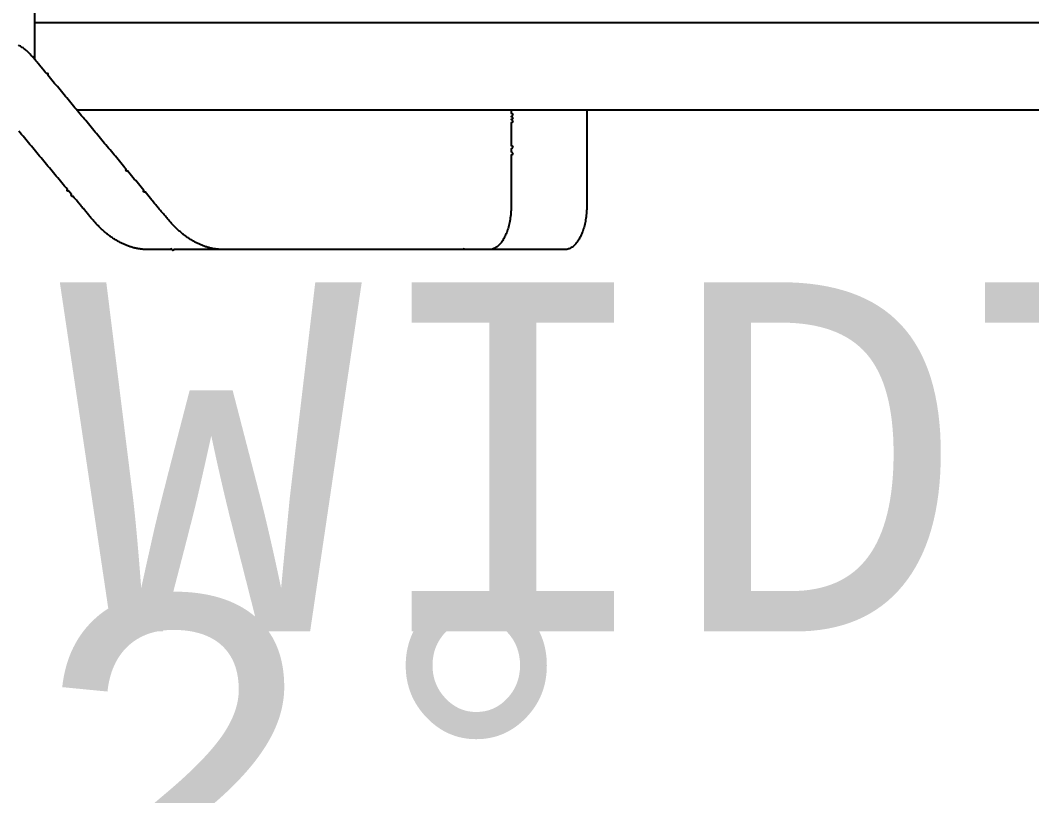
# Model space of a CAD drawing. Extents: x -912 to 8450, y -583 to 4401.
# Drawn here: x 835.8 to 951.7, y 1082 to 1170.8 of the extents above; entities that cross this region are included whole.
import ezdxf

# ---------------------------------------------------------------- set-up
doc = ezdxf.new("R2010")
doc.units = 0
doc.header["$MEASUREMENT"] = 0
doc.layers.get('0').update_dxf_attribs({"linetype": 'CONTINUOUS'})
for name, color, linetype in [('2', 7, 'CONTINUOUS'), ('3', 7, 'CONTINUOUS'), ('5', 7, 'CONTINUOUS'), ('6', 7, 'CONTINUOUS')]:
    doc.layers.add(name, color=color, linetype=linetype)
doc.styles.get("Standard").update_dxf_attribs({"font": 'monotxt.shx'})
doc.dimstyles.new('DSTYLE1', dxfattribs={"dimtxt": 40, "dimasz": 53.333333, "dimexe": 4, "dimexo": 2, "dimgap": 2, "dimtad": 0, "dimtih": 1, "dimtoh": 1, "dimdec": 0, "dimzin": 3, "dimtxsty": 'STANDARD', "dimcen": 0.09, "dimazin": 3, "dimtp": 1, "dimtm": 1, "dimtfac": 1, "dimtdec": 4, "dimtofl": 0, "dimtmove": 0, "dimatfit": 3, "dimtolj": 1, "dimtzin": 0})
doc.dimstyles.new('DSTYLE3', dxfattribs={"dimtxt": 40, "dimasz": 53.333333, "dimexe": 4, "dimexo": 2, "dimgap": 2, "dimtad": 0, "dimtih": 1, "dimtoh": 1, "dimdec": 0, "dimzin": 3, "dimtxsty": 'STANDARD', "dimcen": 0.09, "dimazin": 3, "dimtp": 1, "dimtm": 1, "dimtfac": 1, "dimtdec": 4, "dimtofl": 0, "dimtmove": 0, "dimatfit": 3, "dimtolj": 1, "dimtzin": 0})

# ---------------------------------------------------------------- blocks, each defined once
blk = doc.blocks.new('_AH1')
at = {"color": 0, "linetype": 'CONTINUOUS'}
for p, q in [((-1, 0.166667), (0, 0)), ((-1, 0.166667), (-1, -0.166667)), ((0, 0), (-1, -0.166667)), ((0, 0), (-1, 0))]:
    blk.add_line(p, q, dxfattribs=at)
blk = doc.blocks.new('*D4')
at = {"layer": '2', "color": 1, "linetype": 'CONTINUOUS'}
for p, q in [((-128.26159, 1321.2013), (-128.26159, 1159.7806)), ((1607.1675, 1321.2013), (1607.1675, 1159.7806)), ((-128.26159, 1213.1139), (586.95656, 1213.1139)), ((1607.1675, 1213.1139), (800.28989, 1213.1139))]:
    blk.add_line(p, q, dxfattribs=at)
at = {"layer": '2', "color": 1, "xscale": 53.333333, "yscale": 53.333333, "zscale": 53.333333, "rotation": 180}
blk.add_blockref('_AH1', (-128.26159, 1213.1139), dxfattribs=at)
at = {"layer": '2', "color": 1, "xscale": 53.333333, "yscale": 53.333333, "zscale": 53.333333}
blk.add_blockref('_AH1', (1607.1675, 1213.1139), dxfattribs=at)
at = {"layer": '2', "color": 1, "linetype": 'CONTINUOUS'}
blk.add_text('1732', height=40, dxfattribs=at).set_placement((613.62323, 1193.1139))
blk = doc.blocks.new('*D14')
at = {"layer": '3', "color": 1, "linetype": 'CONTINUOUS'}
for p, q in [((990.10056, 1245.6279), (814.59124, 1316.4866)), ((972.50637, 864.11759), (727.59491, 862.97432))]:
    blk.add_line(p, q, dxfattribs=at)
for start, end in [(158.01451, 166.70533), (171.47083, 180.26746)]:
    blk.add_arc((1924.0583, 868.55954), 1143.1431, start, end, dxfattribs=at)
at = {"layer": '3', "color": 1, "xscale": 53.333333, "yscale": 53.333333, "zscale": 53.333333}
for p, rotation in [((864.0461, 1296.5201), 69.351194), ((780.92767, 863.22328), 268.93077)]:
    blk.add_blockref('_AH1', p, dxfattribs=dict(at, rotation=rotation))
at = {"layer": '3', "color": 1, "linetype": 'CONTINUOUS'}
for s, p in [('21%%d', (681.54793, 1064.7691)), ('22%%d', (801.54793, 1064.7691))]:
    blk.add_text(s, height=40, dxfattribs=at).set_placement(p)

msp = doc.modelspace()

# ---------------------------------------------------------------- linework, layer by layer
at = {"layer": '5', "color": 4, "linetype": 'CONTINUOUS'}
msp.add_line((837.47456, 1272.0644), (837.47456, 1166.3666), dxfattribs=at)
at = {"layer": '5', "color": 2, "linetype": 'CONTINUOUS'}
for p, q in [((1115.6719, 1170.5401), (837.47456, 1170.5401)), ((1115.6719, 1160.5401), (842.44931, 1160.5401))]:
    msp.add_line(p, q, dxfattribs=at)
at = {"layer": '5', "color": 6, "linetype": 'CONTINUOUS'}
msp.add_lwpolyline([(1761.9876, 1823.644, -0.0000007478), (1761.9775, 1828.6636, 0.0000031604), (1761.9672, 1833.7642, 0.0000001564), (1761.9567, 1838.9838, -0.0000007684), (1761.9469, 1843.8843, -0.0000000738), (1761.938, 1848.3147, 0.0000002316), (1761.9265, 1854.0045)], format="xyb", dxfattribs=at)
at = {"layer": '5', "color": 30, "linetype": 'CONTINUOUS'}
for points in [[(713.46736, 1221.5303, -0.000000273), (712.1372, 1221.5303, 0.000000062), (710.80704, 1221.5303, 0.0000010741), (709.4769, 1221.5303, -0.000000248), (708.14673, 1221.5303, -0.000004242)], [(716.12767, 1221.5303, 0.0000000683), (714.79751, 1221.5303)], [(819.17192, 1189.7999, 0.0000004182), (819.17192, 1191.1301, -0.0000018508), (819.17192, 1192.4603, -0.0000000761), (819.17192, 1193.7904, 0.0000004621), (819.17192, 1195.1206, -0.0000000987), (819.17192, 1196.4507, -0.00000009), (819.17192, 1197.7809, 0.0000004904), (819.17192, 1199.1111, -0.0000000843), (819.17192, 1200.4412, -0.000001961), (819.17193, 1201.7714, 0.000000444), (819.17192, 1203.1015, 0.0000077442)], [(712.60031, 1166.5303, 0.0000004488), (713.93047, 1166.5303, -0.00000195), (715.26063, 1166.5303, -0.0000001138), (716.59079, 1166.5303, 0.0000004941), (717.92094, 1166.5303)], [(795.07009, 1166.5303, -0.0000005286), (796.40025, 1166.5303, 0.0000001217), (797.73041, 1166.5303, 0.0000020859), (799.06056, 1166.5303, -0.00000048), (800.39072, 1166.5303, -0.0000082308)], [(719.2511, 1166.5303, -0.0000001252), (720.58126, 1166.5303)], [(792.40978, 1166.5303, 0.000000134), (793.73993, 1166.5303)], [(689.17192, 1195.794, -0.0000001823), (689.17192, 1194.4638, 0.0000005179), (689.17192, 1193.1337, 0.0000002927), (689.17192, 1191.8035, -0.000000188), (689.17192, 1190.4734, -0.0000010464), (689.17191, 1189.1432, 0.0000002714), (689.17192, 1187.8131, 0.0000041021)], [(689.17192, 1198.4543, 0.0000004732), (689.17192, 1197.1241, -0.0000019868)], [(819.17188, 1204.4317, -0.0000017803), (819.17192, 1205.7618, -0.0000305632)], [(819.17192, 1187.1396, -0.0000016803), (819.17193, 1188.4698, 0.0000073101)], [(801.72091, 1166.5302, 0.0000018941), (803.05104, 1166.5303, 0.0000324812)]]:
    msp.add_lwpolyline(points, format="xyb", dxfattribs=at)
at = {"layer": '5', "color": 3, "linetype": 'CONTINUOUS'}
for points in [[(711.672, 1157.1666, -0.0000002238), (711.672, 1156.7314, 0.0000009041), (711.672, 1156.3063, 0.0000000606), (711.672, 1155.8928, -0.0000002409), (711.672, 1155.4909)], [(711.672, 1155.1019, -0.0000000649), (711.672, 1154.726)]]:
    msp.add_lwpolyline(points, format="xyb", dxfattribs=at)
at = {"layer": '5', "color": 4, "linetype": 'CONTINUOUS'}
for points in [[(900.74069, 1160.5644), (900.74069, 1160.2036), (900.74069, 1159.8428), (900.74069, 1159.482), (900.74069, 1159.1212), (900.74069, 1158.7604), (900.74069, 1158.3997), (900.74069, 1158.0389), (900.74069, 1157.6781), (900.74069, 1157.3173), (900.74069, 1156.9565), (900.74069, 1156.5957), (900.74069, 1156.2349), (900.74069, 1155.8741), (900.74069, 1155.5134), (900.74069, 1155.1526), (900.74069, 1154.7918, 0.0000000652), (900.74069, 1154.431), (900.74069, 1154.0702, -0.0000002566), (900.74069, 1153.7094, 0.0000000591), (900.74069, 1153.3486, 0.000001013), (900.74069, 1152.9878, -0.000000233), (900.74069, 1152.6271, -0.0000039971), (900.74068, 1152.2663, 0.00000092), (900.74069, 1151.9055, 0.0000157733), (900.74071, 1151.5447, -0.0000036301), (900.74069, 1151.1839, -0.000062242), (900.7406, 1150.8231, 0.0000143237), (900.74069, 1150.4623, 0.0002456326), (900.74105, 1150.1016, -0.0000565407), (900.74069, 1149.7408, -0.000968974), (900.73746, 1149.3799, -0.0035071306), (900.72584, 1149.0203, -0.0083739783), (900.70002, 1148.6634, -0.010182289), (900.66087, 1148.3111, -0.0093592861), (900.60916, 1147.9655, -0.009288926), (900.54558, 1147.628, -0.009882468), (900.46967, 1147.3009, -0.010419679), (900.38236, 1146.9852, -0.01089145), (900.28369, 1146.6833, -0.011553596), (900.17462, 1146.396, -0.01236472), (900.05527, 1146.1256, -0.013367082), (899.92667, 1145.8727, -0.014506365), (899.78912, 1145.6395, -0.015916129), (899.64368, 1145.4262, -0.017503627), (899.49079, 1145.2349, -0.019466019), (899.33153, 1145.0657, -0.021683917), (899.16647, 1144.9204, -0.024126515), (898.99669, 1144.7986, -0.026397216), (898.8229, 1144.7019, -0.029603237), (898.64614, 1144.6307, -0.033830612), (898.46721, 1144.5867, -0.033941376), (898.28715, 1144.5653, -0.027974956), (898.10679, 1144.5614, -0.017851811), (897.92637, 1144.5644, -0.0013974233), (897.74596, 1144.5652, 0.0041604089), (897.56558, 1144.5644, 0.0002426786), (897.38519, 1144.5642, -0.0010544382), (897.20479, 1144.5644, -0.0000614931), (897.0244, 1144.5644, 0.000267204), (896.844, 1144.5644, 0.0000155838), (896.66361, 1144.5644, -0.000067714), (896.48322, 1144.5644, -0.0000039491), (896.30282, 1144.5644, 0.0000171598), (896.12243, 1144.5644, 0.0000010008), (895.94204, 1144.5644, -0.0000043486), (895.76164, 1144.5644, -0.0000002537), (895.58125, 1144.5644, 0.000001102), (895.40086, 1144.5644, 0.0000000642), (895.22046, 1144.5644, -0.0000002792), (895.04007, 1144.5644), (894.85968, 1144.5644, -0.0000000708), (894.67928, 1144.5644), (894.49889, 1144.5644), (894.3185, 1144.5644), (894.1381, 1144.5644), (893.95771, 1144.5644), (893.77732, 1144.5644), (893.59692, 1144.5644), (893.41653, 1144.5644), (893.23614, 1144.5644), (893.05574, 1144.5644), (892.87535, 1144.5644), (892.69496, 1144.5644), (892.51456, 1144.5644), (892.33417, 1144.5644), (892.15378, 1144.5644), (891.97338, 1144.5644), (891.79299, 1144.5644), (891.61259, 1144.5644), (891.4322, 1144.5644), (891.25181, 1144.5644), (891.07141, 1144.5644), (890.89102, 1144.5644), (890.71063, 1144.5644), (890.53023, 1144.5644), (890.34984, 1144.5644), (890.16945, 1144.5644), (889.98905, 1144.5644), (889.80866, 1144.5644), (889.62827, 1144.5644), (889.44787, 1144.5644), (889.26748, 1144.5644), (889.08709, 1144.5644), (888.90669, 1144.5644), (888.7263, 1144.5644), (888.54591, 1144.5644), (888.36551, 1144.5644), (888.18512, 1144.5644), (888.00473, 1144.5644), (887.82433, 1144.5644), (887.64394, 1144.5644), (887.46355, 1144.5644), (887.28315, 1144.5644), (887.10276, 1144.5644), (886.92236, 1144.5644), (886.74197, 1144.5644), (886.56158, 1144.5644), (886.38118, 1144.5644), (886.20079, 1144.5644), (886.0204, 1144.5644), (885.84, 1144.5644), (885.65961, 1144.5644), (885.47922, 1144.5644), (885.29882, 1144.5644), (885.11843, 1144.5644), (884.93804, 1144.5644), (884.75764, 1144.5644), (884.57725, 1144.5644), (884.39686, 1144.5644), (884.21646, 1144.5644), (884.03607, 1144.5644), (883.85568, 1144.5644), (883.67528, 1144.5644), (883.49489, 1144.5644), (883.3145, 1144.5644), (883.1341, 1144.5644), (882.95371, 1144.5644), (882.77332, 1144.5644), (882.59292, 1144.5644), (882.41253, 1144.5644), (882.23213, 1144.5644), (882.05174, 1144.5644), (881.87135, 1144.5644), (881.69095, 1144.5644), (881.51056, 1144.5644), (881.33017, 1144.5644), (881.14977, 1144.5644), (880.96938, 1144.5644), (880.78899, 1144.5644), (880.60859, 1144.5644), (880.4282, 1144.5644), (880.24781, 1144.5644), (880.06741, 1144.5644), (879.88702, 1144.5644), (879.70663, 1144.5644), (879.52623, 1144.5644), (879.34584, 1144.5644), (879.16545, 1144.5644), (878.98505, 1144.5644), (878.80466, 1144.5644), (878.62427, 1144.5644), (878.44387, 1144.5644), (878.26348, 1144.5644), (878.08309, 1144.5644), (877.90269, 1144.5644), (877.7223, 1144.5644), (877.54191, 1144.5644), (877.36151, 1144.5644), (877.18112, 1144.5644), (877.00072, 1144.5644), (876.82033, 1144.5644), (876.63994, 1144.5644), (876.45954, 1144.5644), (876.27915, 1144.5644), (876.09876, 1144.5644), (875.91836, 1144.5644), (875.73797, 1144.5644), (875.55758, 1144.5644), (875.37718, 1144.5644), (875.19679, 1144.5644), (875.0164, 1144.5644), (874.836, 1144.5644), (874.65561, 1144.5644), (874.47522, 1144.5644), (874.29482, 1144.5644), (874.11443, 1144.5644), (873.93404, 1144.5644), (873.75364, 1144.5644), (873.57325, 1144.5644), (873.39286, 1144.5644), (873.21246, 1144.5644), (873.03207, 1144.5644), (872.85168, 1144.5644), (872.67128, 1144.5644), (872.49089, 1144.5644), (872.31049, 1144.5644), (872.1301, 1144.5644), (871.94971, 1144.5644), (871.76931, 1144.5644), (871.58892, 1144.5644), (871.40853, 1144.5644), (871.22813, 1144.5644), (871.04774, 1144.5644), (870.86735, 1144.5644), (870.68695, 1144.5644), (870.50656, 1144.5644), (870.32617, 1144.5644), (870.14577, 1144.5644), (869.96538, 1144.5644), (869.78499, 1144.5644), (869.60459, 1144.5644), (869.4242, 1144.5644), (869.24381, 1144.5644), (869.06341, 1144.5644), (868.88302, 1144.5644), (868.70263, 1144.5644), (868.52223, 1144.5644), (868.34184, 1144.5644), (868.16145, 1144.5644), (867.98105, 1144.5644), (867.80066, 1144.5644), (867.62026, 1144.5644), (867.43987, 1144.5644), (867.25948, 1144.5644), (867.07908, 1144.5644), (866.89869, 1144.5644), (866.7183, 1144.5644), (866.5379, 1144.5644), (866.35751, 1144.5644), (866.17712, 1144.5644), (865.99672, 1144.5644), (865.81633, 1144.5644), (865.63594, 1144.5644), (865.45554, 1144.5644), (865.27515, 1144.5644), (865.09476, 1144.5644), (864.91436, 1144.5644), (864.73397, 1144.5644), (864.55358, 1144.5644), (864.37318, 1144.5644), (864.19279, 1144.5644), (864.0124, 1144.5644), (863.832, 1144.5644), (863.65161, 1144.5644), (863.47122, 1144.5644), (863.29082, 1144.5644), (863.11043, 1144.5644), (862.93004, 1144.5644), (862.74964, 1144.5644), (862.56925, 1144.5644), (862.38885, 1144.5644), (862.20846, 1144.5644), (862.02807, 1144.5644), (861.84767, 1144.5644), (861.66728, 1144.5644), (861.48689, 1144.5644, 0.0000001753), (861.30649, 1144.5644), (861.1261, 1144.5644, -0.0000006919), (860.94571, 1144.5644, 0.0000001592), (860.76531, 1144.5644, 0.00000273), (860.58492, 1144.5644, -0.0000006282), (860.40453, 1144.5644, -0.0000107729), (860.22413, 1144.5644, 0.0000024792), (860.04374, 1144.5644, 0.0000425107), (859.86335, 1144.5643, -0.0000097833), (859.68295, 1144.5644, -0.0001677517), (859.50256, 1144.5645, 0.0000386066), (859.32217, 1144.5644, 0.0006619552), (859.14177, 1144.5641, -0.0009662722), (858.96138, 1144.566, -0.0052616242), (858.78102, 1144.5728, -0.0071616733), (858.60073, 1144.5846, -0.0071527808), (858.42054, 1144.6018, -0.00712994), (858.24049, 1144.624, -0.0070956017), (858.06063, 1144.6516, -0.0070525712), (857.88098, 1144.6842, -0.007004478), (857.70159, 1144.7222, -0.0069463264), (857.52248, 1144.7652, -0.006883205), (857.34371, 1144.8134, -0.0068107396), (857.1653, 1144.8667, -0.0067351771), (856.9873, 1144.9253, -0.006650708), (856.80973, 1144.9889, -0.0065645874), (856.63264, 1145.0577, -0.0064702684), (856.45607, 1145.1315, -0.0063757987), (856.28005, 1145.2105, -0.0062738959), (856.10461, 1145.2944, -0.0061732008), (855.92981, 1145.3835, -0.0060658858), (855.75565, 1145.4776, -0.0059609917), (855.58221, 1145.5767, -0.0058502818), (855.40948, 1145.6808, -0.0057430228), (855.23754, 1145.7899, -0.0056307296), (855.06638, 1145.9039, -0.0055227434), (854.89609, 1146.0229, -0.005410399), (854.72665, 1146.1467, -0.005302981), (854.55814, 1146.2755, -0.005191994), (854.39056, 1146.409, -0.0050865732), (854.22398, 1146.5475, -0.0049775984), (854.05839, 1146.6906, -0.0048739347), (853.89388, 1146.8386, -0.0047693093), (853.73043, 1146.9913, -0.004672394), (853.56812, 1147.1487, -0.0045669832), (853.40694, 1147.3107, -0.0044610099), (853.24696, 1147.4774, -0.0043770111), (853.08819, 1147.6487, -0.0043239657), (852.9307, 1147.8247, -0.004179323), (852.77445, 1148.0049, -0.0039463847), (852.61937, 1148.1892, -0.0027708531), (852.46479, 1148.3752, -0.0004271862), (852.31015, 1148.561, 0.000425017), (852.15543, 1148.7465, 0.0000248169), (852.00075, 1148.9321, -0.0001077861), (851.84608, 1149.1178, -0.0000062842), (851.6914, 1149.3035, 0.0000273094), (851.53672, 1149.4891, 0.0000015929), (851.38204, 1149.6747, -0.000006921), (851.22736, 1149.8604, -0.0000004037), (851.07268, 1150.046, 0.0000017539), (850.918, 1150.2317, 0.0000001022), (850.76332, 1150.4173, -0.0000004444), (850.60865, 1150.603), (850.45397, 1150.7886, 0.0000001127), (850.29929, 1150.9743), (850.14461, 1151.1599, -1), (849.98993, 1151.3456), (849.83525, 1151.5312), (849.68057, 1151.7169), (849.52589, 1151.9025), (849.37121, 1152.0882), (849.21653, 1152.2738), (849.06186, 1152.4595), (848.90718, 1152.6451), (848.7525, 1152.8307), (848.59782, 1153.0164), (848.44314, 1153.202), (848.28846, 1153.3877), (848.13378, 1153.5733, -1), (847.9791, 1153.759), (847.82442, 1153.9446), (847.66974, 1154.1303), (847.51507, 1154.3159), (847.36039, 1154.5016), (847.20571, 1154.6872), (847.05103, 1154.8729), (846.89635, 1155.0585), (846.74167, 1155.2442), (846.58699, 1155.4298), (846.43231, 1155.6154), (846.27763, 1155.8011), (846.12295, 1155.9867), (845.96828, 1156.1724), (845.8136, 1156.358), (845.65892, 1156.5437), (845.50424, 1156.7293), (845.34956, 1156.915), (845.19488, 1157.1006), (845.0402, 1157.2863), (844.88552, 1157.4719), (844.73084, 1157.6576), (844.57617, 1157.8432), (844.42149, 1158.0289), (844.26681, 1158.2145), (844.11213, 1158.4002), (843.95745, 1158.5858), (843.80277, 1158.7714), (843.64809, 1158.9571), (843.49341, 1159.1427), (843.33873, 1159.3284), (843.18405, 1159.514), (843.02938, 1159.6997), (842.8747, 1159.8853), (842.72002, 1160.071), (842.56534, 1160.2566), (842.41066, 1160.4423), (842.25598, 1160.6279), (842.1013, 1160.8136), (841.94662, 1160.9992), (841.79194, 1161.1849), (841.63726, 1161.3705), (841.48259, 1161.5561), (841.32791, 1161.7418), (841.17323, 1161.9274), (841.01855, 1162.1131), (840.86387, 1162.2987), (840.70919, 1162.4844), (840.55451, 1162.67), (840.39983, 1162.8557), (840.24515, 1163.0413), (840.09047, 1163.227), (839.9358, 1163.4126), (839.78112, 1163.5983), (839.62644, 1163.7839), (839.47176, 1163.9696), (839.31708, 1164.1552), (839.1624, 1164.3408, -0.0000001677), (839.00772, 1164.5265, 1), (838.85304, 1164.7121, 0.0000006616), (838.69836, 1164.8978, -0.0000001522), (838.54369, 1165.0834, -0.0000026104), (838.38901, 1165.2691, 0.0000006008), (838.23433, 1165.4547, 0.0000103013), (838.07965, 1165.6404, -0.000002371), (837.92497, 1165.826, -0.0000406436), (837.77028, 1166.0117, 0.0000093501), (837.61561, 1166.1973, 0.0001604849), (837.4607, 1166.3827, 0.0005981497), (837.30403, 1166.5686, 0.0014130506), (837.14378, 1166.7553, 0.0036302579), (836.97876, 1166.9389, 0.0079181469), (836.80767, 1167.1151, 0.010474277), (836.63025, 1167.2824, 0.011802255), (836.44597, 1167.4396, 0.012424196), (836.25515, 1167.5868, 0.01235815), (836.05766, 1167.7238, 0.012393463), (835.85384, 1167.8508, 0.012528612), (835.64349, 1167.9674, 0.012543988)], [(892.08043, 1160.5644), (892.08043, 1160.1938, -1), (892.08043, 1159.8232, -1), (892.08043, 1159.4526, -1), (892.08043, 1159.0821), (892.08043, 1158.7115), (892.08043, 1158.3409), (892.08043, 1157.9703), (892.08043, 1157.5997), (892.08043, 1157.2291), (892.08043, 1156.8586), (892.08043, 1156.488, -1), (892.08043, 1156.1174), (892.08043, 1155.7468, -1), (892.08043, 1155.3762, -0.0000000764), (892.08043, 1155.0057), (892.08043, 1154.6351, 0.0000002863), (892.08043, 1154.2645, -0.0000000682), (892.08043, 1153.8939, -0.0000011402), (892.08043, 1153.5233, 0.000000261), (892.08043, 1153.1528, 0.0000044931), (892.08044, 1152.7822, -0.0000010349), (892.08043, 1152.4116, -0.000017734), (892.08041, 1152.041, 0.000004081), (892.08043, 1151.6704, 0.0000699776), (892.08054, 1151.2998, -0.0000161044), (892.08043, 1150.9293, -0.0002761474), (892.08001, 1150.5587, 0.000063557), (892.08043, 1150.1881, 0.001089568), (892.08201, 1149.8175, -0.0004187592), (892.07975, 1149.447, -0.004849295), (892.06776, 1149.0772, -0.0075328734), (892.04371, 1148.7099, -0.009241388), (892.00535, 1148.3475, -0.0099726198), (891.9536, 1147.9917, -0.0098260178), (891.88867, 1147.6447, -0.010050739), (891.8114, 1147.308, -0.010602859), (891.72159, 1146.984, -0.011222915), (891.62025, 1146.6739, -0.011881797), (891.50749, 1146.38, -0.01274605), (891.38439, 1146.1032, -0.013766208), (891.25119, 1145.8457, -0.015040076), (891.10901, 1145.6082, -0.016496817), (890.95828, 1145.3929, -0.01829731), (890.80014, 1145.2, -0.020321399), (890.63517, 1145.0315, -0.02276205), (890.46452, 1144.8875, -0.02541456), (890.28891, 1144.7697, -0.028310791), (890.10946, 1144.6776, -0.030969484), (889.92701, 1144.6128, -0.033820074), (889.74276, 1144.5749, -0.036543891), (889.55767, 1144.5635, -0.028120034), (889.37229, 1144.5644, -0.0058266992), (889.18697, 1144.5649, 0.0028697812), (889.00171, 1144.5644, 0.000167461), (888.81642, 1144.5642, -0.0007275051), (888.63113, 1144.5644, -0.0000424228), (888.44583, 1144.5644, 0.0001843448), (888.26055, 1144.5644, 0.0000107516), (888.07526, 1144.5644, -0.0000467168), (887.88996, 1144.5644, -0.0000027246), (887.70467, 1144.5644, 0.0000118387), (887.51938, 1144.5644, 0.0000006904), (887.33409, 1144.5644, -0.0000030001), (887.1488, 1144.5644, -0.000000175), (886.96351, 1144.5644, 0.0000007602), (886.77822, 1144.5644, 1), (886.59293, 1144.5644, -0.0000001927), (886.40764, 1144.5644), (886.22235, 1144.5644), (886.03706, 1144.5644), (885.85177, 1144.5644), (885.66648, 1144.5644), (885.48119, 1144.5644), (885.2959, 1144.5644), (885.11061, 1144.5644), (884.92532, 1144.5644), (884.74003, 1144.5644), (884.55474, 1144.5644), (884.36945, 1144.5644), (884.18416, 1144.5644), (883.99887, 1144.5644), (883.81357, 1144.5644), (883.62828, 1144.5644), (883.44299, 1144.5644), (883.2577, 1144.5644), (883.07241, 1144.5644), (882.88712, 1144.5644), (882.70183, 1144.5644), (882.51654, 1144.5644), (882.33125, 1144.5644), (882.14596, 1144.5644), (881.96067, 1144.5644), (881.77538, 1144.5644), (881.59009, 1144.5644), (881.4048, 1144.5644), (881.21951, 1144.5644), (881.03422, 1144.5644), (880.84893, 1144.5644), (880.66364, 1144.5644), (880.47835, 1144.5644), (880.29306, 1144.5644), (880.10777, 1144.5644), (879.92248, 1144.5644), (879.73718, 1144.5644), (879.55189, 1144.5644), (879.3666, 1144.5644), (879.18131, 1144.5644), (878.99602, 1144.5644), (878.81073, 1144.5644), (878.62544, 1144.5644), (878.44015, 1144.5644), (878.25486, 1144.5644), (878.06957, 1144.5644), (877.88428, 1144.5644), (877.69899, 1144.5644), (877.5137, 1144.5644), (877.32841, 1144.5644), (877.14312, 1144.5644), (876.95783, 1144.5644), (876.77254, 1144.5644), (876.58725, 1144.5644), (876.40196, 1144.5644), (876.21667, 1144.5644), (876.03138, 1144.5644), (875.84609, 1144.5644), (875.6608, 1144.5644), (875.4755, 1144.5644), (875.29021, 1144.5644), (875.10492, 1144.5644), (874.91963, 1144.5644), (874.73434, 1144.5644), (874.54905, 1144.5644), (874.36376, 1144.5644), (874.17847, 1144.5644), (873.99318, 1144.5644), (873.80789, 1144.5644), (873.6226, 1144.5644), (873.43731, 1144.5644), (873.25202, 1144.5644), (873.06673, 1144.5644), (872.88144, 1144.5644), (872.69615, 1144.5644), (872.51086, 1144.5644), (872.32557, 1144.5644), (872.14028, 1144.5644), (871.95499, 1144.5644), (871.7697, 1144.5644), (871.58441, 1144.5644), (871.39912, 1144.5644), (871.21382, 1144.5644), (871.02853, 1144.5644), (870.84324, 1144.5644), (870.65795, 1144.5644), (870.47266, 1144.5644), (870.28737, 1144.5644), (870.10208, 1144.5644), (869.91679, 1144.5644), (869.7315, 1144.5644), (869.54621, 1144.5644), (869.36092, 1144.5644), (869.17563, 1144.5644), (868.99034, 1144.5644), (868.80505, 1144.5644), (868.61976, 1144.5644), (868.43447, 1144.5644), (868.24918, 1144.5644), (868.06389, 1144.5644), (867.8786, 1144.5644), (867.69331, 1144.5644), (867.50802, 1144.5644), (867.32273, 1144.5644), (867.13743, 1144.5644), (866.95214, 1144.5644), (866.76685, 1144.5644), (866.58156, 1144.5644), (866.39627, 1144.5644), (866.21098, 1144.5644), (866.02569, 1144.5644), (865.8404, 1144.5644), (865.65511, 1144.5644), (865.46982, 1144.5644), (865.28453, 1144.5644), (865.09924, 1144.5644), (864.91395, 1144.5644), (864.72866, 1144.5644), (864.54337, 1144.5644), (864.35808, 1144.5644), (864.17279, 1144.5644), (863.9875, 1144.5644), (863.80221, 1144.5644), (863.61692, 1144.5644), (863.43163, 1144.5644), (863.24634, 1144.5644), (863.06105, 1144.5644), (862.87575, 1144.5644), (862.69046, 1144.5644), (862.50517, 1144.5644), (862.31988, 1144.5644), (862.13459, 1144.5644), (861.9493, 1144.5644), (861.76401, 1144.5644), (861.57872, 1144.5644), (861.39343, 1144.5644), (861.20814, 1144.5644), (861.02285, 1144.5644), (860.83756, 1144.5644), (860.65227, 1144.5644), (860.46698, 1144.5644), (860.28169, 1144.5644), (860.0964, 1144.5644), (859.91111, 1144.5644), (859.72582, 1144.5644), (859.54053, 1144.5644), (859.35524, 1144.5644), (859.16995, 1144.5644), (858.98466, 1144.5644), (858.79937, 1144.5644), (858.61407, 1144.5644), (858.42878, 1144.5644), (858.24349, 1144.5644), (858.0582, 1144.5644), (857.87291, 1144.5644), (857.68762, 1144.5644), (857.50233, 1144.5644), (857.31704, 1144.5644), (857.13175, 1144.5644), (856.94646, 1144.5644), (856.76117, 1144.5644), (856.57588, 1144.5644), (856.39059, 1144.5644), (856.2053, 1144.5644), (856.02001, 1144.5644), (855.83472, 1144.5644), (855.64943, 1144.5644), (855.46414, 1144.5644), (855.27885, 1144.5644), (855.09356, 1144.5644), (854.90827, 1144.5644), (854.72298, 1144.5644), (854.53769, 1144.5644), (854.35239, 1144.5644), (854.1671, 1144.5644), (853.98181, 1144.5644), (853.79652, 1144.5644), (853.61123, 1144.5644), (853.42594, 1144.5644, -1), (853.24065, 1144.5644, 1), (853.05536, 1144.5644, 0.0000001472), (852.87007, 1144.5644), (852.68478, 1144.5644, -0.000000581), (852.49949, 1144.5644, 0.0000001338), (852.3142, 1144.5644, 0.0000022929), (852.12891, 1144.5644, -0.0000005277), (851.94362, 1144.5644, -0.000009048), (851.75833, 1144.5644, 0.0000020822), (851.57304, 1144.5644, 0.000035704), (851.38775, 1144.5643, -0.0000082169), (851.20246, 1144.5644, -0.0001408912), (851.01717, 1144.5645, 0.0000324247), (850.83188, 1144.5644, 0.0005559703), (850.64659, 1144.564, -0.0001279503), (850.4613, 1144.5644, -0.0021938921), (850.27601, 1144.5672, -0.004361166), (850.09076, 1144.5743, -0.0071788479), (849.90559, 1144.5874, -0.008093461), (849.72053, 1144.6062, -0.0073580952), (849.53563, 1144.6305, -0.007089289), (849.35093, 1144.66, -0.0072217871), (849.16647, 1144.6952, -0.0072235416), (848.98229, 1144.7357, -0.007117814), (848.79844, 1144.7818, -0.007032039), (848.61494, 1144.8332, -0.00696748), (848.43186, 1144.8902, -0.0068856866), (848.24921, 1144.9525, -0.0067953144), (848.06705, 1145.0203, -0.0066977868), (847.88541, 1145.0933, -0.0066010678), (847.70433, 1145.1719, -0.0064956978), (847.52385, 1145.2557, -0.0063907701), (847.34403, 1145.3449, -0.0062786593), (847.16487, 1145.4394, -0.0061688349), (846.98644, 1145.5392, -0.0060525897), (846.80876, 1145.6443, -0.0059397019), (846.63189, 1145.7547, -0.0058213269), (846.45585, 1145.8702, -0.005707343), (846.28069, 1145.991, -0.0055886051), (846.10643, 1146.1169, -0.0054749468), (845.93314, 1146.2481, -0.0053575761), (845.76082, 1146.3843, -0.0052461838), (845.58954, 1146.5257, -0.0051306021), (845.41931, 1146.672, -0.0050202096), (845.2502, 1146.8235, -0.0049104874), (845.08221, 1146.9798, -0.0048107139), (844.91542, 1147.1413, -0.0046958322), (844.74982, 1147.3075, -0.0045739699), (844.58549, 1147.4787, -0.0044989257), (844.42243, 1147.6548, -0.0044812731), (844.26074, 1147.8358, -0.0042782467), (844.10033, 1148.0212, -0.0038893898), (843.94109, 1148.2107, -0.0026631402), (843.78235, 1148.4019, -0.000349666), (843.62351, 1148.5927, 0.0004711616), (843.46459, 1148.7832, 0.0000275147), (843.3057, 1148.9739, -0.0001194979), (843.14684, 1149.1646, -0.0000069669), (842.98796, 1149.3553, 0.0000302762), (842.82908, 1149.546, 0.0000017659), (842.6702, 1149.7367, -0.0000076729), (842.51133, 1149.9273, -0.0000004474), (842.35245, 1150.118, 0.0000019443), (842.19357, 1150.3087, 0.0000001133), (842.03469, 1150.4994, -0.0000004928), (841.87581, 1150.6901, -1), (841.71694, 1150.8808, 0.0000001249), (841.55806, 1151.0715), (841.39918, 1151.2622, -1), (841.2403, 1151.4528), (841.08142, 1151.6435), (840.92255, 1151.8342), (840.76367, 1152.0249), (840.60479, 1152.2156), (840.44591, 1152.4063), (840.28704, 1152.597), (840.12816, 1152.7876), (839.96928, 1152.9783), (839.8104, 1153.169), (839.65152, 1153.3597), (839.49265, 1153.5504), (839.33377, 1153.7411), (839.17489, 1153.9318), (839.01601, 1154.1224), (838.85713, 1154.3131), (838.69826, 1154.5038), (838.53938, 1154.6945), (838.3805, 1154.8852), (838.22162, 1155.0759), (838.06274, 1155.2666), (837.90387, 1155.4573), (837.74499, 1155.6479), (837.58611, 1155.8386), (837.42723, 1156.0293), (837.26835, 1156.22), (837.10948, 1156.4107), (836.9506, 1156.6014), (836.79172, 1156.7921), (836.63284, 1156.9827), (836.47397, 1157.1734), (836.31509, 1157.3641), (836.15621, 1157.5548), (835.99733, 1157.7455), (835.83845, 1157.9362), (835.67958, 1158.1269)], [(830.09163, 1168.5644, 0.0000004392), (829.78353, 1168.5644, -0.0000019997), (829.47196, 1168.5644, -0.0000001096), (829.15691, 1168.5644, 0.000000495), (828.83861, 1168.5644)], [(828.51707, 1168.5644, -0.0000001234), (828.19252, 1168.5644)], [(831.38987, 1163.2754, -0.0000006902), (831.23099, 1163.4661, 0.0000001589), (831.07212, 1163.6568, 0.0000027239), (830.91324, 1163.8475, -0.0000006269), (830.75436, 1164.0381, -0.0000107486)], [(831.70763, 1162.894, 0.000000175), (831.54875, 1163.0847)], [(830.69674, 1168.5644, -0.0000017697), (830.39602, 1168.5644, 0.0000080857)], [(830.59549, 1164.2288, 0.0000024736), (830.4366, 1164.4195, 0.0000424167)]]:
    msp.add_lwpolyline(points, format="xyb", dxfattribs=at)
at = {"layer": '6', "color": 4, "linetype": 'CONTINUOUS'}
for points in [[(1576.1643, 1692.2116, 0.0000000579), (1576.1643, 1694.4063, -0.0000002512), (1576.1643, 1696.601)], [(1576.1643, 1698.7957, -0.0000000637), (1576.1643, 1700.9905)], [(1666.8239, 2005.2372, -0.0000001152), (1669.0186, 2005.2372, 0.000000501), (1671.2133, 2005.2372)], [(1713.1802, 2005.9872, 0.0000001221), (1710.9855, 2005.9872, -0.0000005307), (1708.7908, 2005.9872)], [(1576.1643, 1907.2952, -0.0000005036), (1576.1643, 1909.4899, 0.0000001159), (1576.1643, 1911.6847, 0.000001987)], [(1673.4081, 2005.2372, -0.000000127), (1675.6028, 2005.2372)], [(1706.5961, 2005.9872, 0.0000001344), (1704.4013, 2005.9872)], [(1576.1643, 1902.9057, 0.0000001277), (1576.1643, 1905.1005)], [(1673.6751, 2005.9872, 0.0000006076), (1671.4804, 2005.9872, -0.0000001399), (1669.2857, 2005.9872, -0.0000023976)], [(1719.4974, 2005.2372, -0.0000006207), (1721.6922, 2005.2372, 0.0000001429), (1723.8869, 2005.2372, 0.0000024492)], [(1678.0646, 2005.9872, -0.000000154), (1675.8699, 2005.9872)], [(1715.108, 2005.2372, 0.0000001572), (1717.3027, 2005.2372)], [(1575.4143, 1910.9353, 0.0000001454), (1575.4143, 1908.7405, -0.0000006321), (1575.4143, 1906.5458)], [(1575.4143, 1904.3511, 0.0000001602), (1575.4143, 1902.1564)], [(1575.4143, 1687.0729, 0.0000007278), (1575.4143, 1684.8782, -0.0000001674), (1575.4143, 1682.6834, -0.0000028718)], [(1575.4143, 1691.4623, -0.0000001844), (1575.4143, 1689.2676, 1)], [(1576.1643, 1687.8221, -0.0000002281), (1576.1643, 1690.0168, 0.0000009913)]]:
    msp.add_lwpolyline(points, format="xyb", dxfattribs=at)
at = {"layer": '6', "color": 3, "linetype": 'CONTINUOUS'}
for points in [[(1426.918, 1743.7872, 0.0000002258), (1428.3645, 1743.7872, -0.000000052), (1429.8109, 1743.7872, -0.0000008909), (1431.2573, 1743.7872, 0.000000205), (1432.7038, 1743.7872, 0.0000035152)], [(970.37646, 1742.9872, 0.0000002276), (971.82077, 1742.9872, -0.0000000523), (973.26508, 1742.9872, -0.0000008981)], [(783.94842, 1743.7872, 0.0000002303), (782.49968, 1743.7872, -0.000000053), (781.05094, 1743.7872, -0.0000009089)], [(783.94842, 1742.9872, 0.0000002303), (782.49968, 1742.9872, -0.000000053), (781.05094, 1742.9872, -0.0000009089)], [(1534.2009, 1742.9872, -0.0000000541), (1535.6452, 1742.9872, 0.0000002352), (1537.0895, 1742.9872)], [(1272.3186, 1743.7872, 0.0000002442), (1273.765, 1743.7872, -0.0000000562), (1275.2115, 1743.7872, -0.000000964)], [(1424.0251, 1743.7872, 0.0000000572), (1425.4716, 1743.7872)], [(967.48785, 1742.9872, -0.0000000577), (968.93216, 1742.9872)], [(786.84589, 1743.7872, 0.0000000583), (785.39715, 1743.7872)], [(786.84589, 1742.9872, 0.0000000583), (785.39715, 1742.9872)], [(1538.5338, 1742.9872, 0.0000000597), (1539.9781, 1742.9872)], [(1532.3386, 1743.7872, 0.000000111), (1533.785, 1743.7872, -0.000000445), (1535.2315, 1743.7872, -0.0000000619), (1536.6779, 1743.7872, 0.0000001206), (1538.1243, 1743.7872, 0.0000001489), (1539.5708, 1743.7872, -0.0000000611), (1541.0172, 1743.7872, -0.0000005633), (1542.4636, 1743.7872, 0.0000001364), (1543.9101, 1743.7872, 0.0000022168)], [(1269.4257, 1743.7872, -0.000000062), (1270.8722, 1743.7872)], [(221.17893, 1743.7872, -0.0000000728), (219.73019, 1743.7872, 0.0000003162)], [(221.17893, 1742.9872, -0.0000000728), (219.73019, 1742.9872, 0.0000003162)], [(216.83272, 1743.7872, -0.0000000801), (215.38398, 1743.7872)], [(216.83272, 1742.9872, -0.0000000801), (215.38398, 1742.9872)], [(1371.9534, 1743.7872, 0.000001325), (1373.3998, 1743.7872, -0.0000057573), (1374.8463, 1743.7872, -0.0000003358), (1376.2927, 1743.7872, 0.000001459), (1377.7392, 1743.7872, 0.000000085), (1379.1856, 1743.7872, -0.0000003698), (1380.632, 1743.7872)], [(1245.6993, 1742.9872, 0.0000000862), (1247.1436, 1742.9872, -0.0000003749)], [(475.84095, 1743.7872, 0.000000395), (474.39222, 1743.7872, -0.0000000909), (472.94348, 1743.7872, -0.0000015586)], [(475.84095, 1742.9872, 0.000000395), (474.39222, 1742.9872, -0.0000000909), (472.94348, 1742.9872, -0.0000015586)], [(1382.0785, 1743.7872, -0.0000000937), (1383.5249, 1743.7872)], [(1250.0322, 1742.9872, -0.000000095), (1251.4765, 1742.9872)], [(1243.3898, 1743.7872, -0.0000000958), (1244.8363, 1743.7872, 0.0000004159)], [(478.73843, 1743.7872, -0.0000001), (477.28969, 1743.7872)], [(478.73843, 1742.9872, -0.0000001), (477.28969, 1742.9872)], [(378.93341, 1743.7872, 0.000000101), (377.48468, 1743.7872, -0.0000004386)], [(378.93341, 1742.9872, 0.000000101), (377.48468, 1742.9872, -0.0000004386)], [(1428.9464, 1742.9872, -0.0000004563), (1430.3907, 1742.9872, 0.000000105), (1431.835, 1742.9872, 0.0000018008)], [(1247.7292, 1743.7872, -0.0000001053), (1249.1756, 1743.7872)], [(374.5872, 1743.7872, 0.0000001111), (373.13847, 1743.7872, 1)], [(374.5872, 1742.9872, 0.0000001111), (373.13847, 1742.9872)], [(1426.0578, 1742.9872, 0.0000001157), (1427.5021, 1742.9872)], [(971.96769, 1743.7872, -0.000000128), (973.41413, 1743.7872, -0.0000021932)], [(967.62838, 1743.7872, -0.0000001409), (969.07481, 1743.7872)], [(824.51305, 1743.7872, -0.0000001471), (823.06431, 1743.7872, 0.0000006394)], [(824.51305, 1742.9872, -0.0000001471), (823.06431, 1742.9872, 0.0000006394)], [(1276.0298, 1742.9872, 0.0000001486), (1277.4741, 1742.9872, 0.0000025477)], [(927.12814, 1743.7872, 0.0000001534), (928.57458, 1743.7872, -0.000000667)], [(927.04723, 1742.9872, 0.0000001593), (928.49154, 1742.9872, -0.0000006924)], [(820.16684, 1743.7872, -0.000000162), (818.7181, 1743.7872)], [(820.16684, 1742.9872, -0.000000162), (818.7181, 1742.9872)], [(1271.6969, 1742.9872, 0.0000001637), (1273.1412, 1742.9872)], [(931.46745, 1743.7872, 0.000000169), (932.91389, 1743.7872)], [(1371.1741, 1742.9872, 0.0000026488), (1372.6184, 1742.9872, -0.0000115093), (1374.0627, 1742.9872, -0.0000006712), (1375.507, 1742.9872, 0.0000029167), (1376.9513, 1742.9872, 0.0000001701), (1378.3957, 1742.9872, -0.0000007391), (1379.84, 1742.9872)], [(316.63772, 1743.7872, 0.0000001724), (315.18899, 1743.7872, 0.0000029577)], [(316.63772, 1742.9872, 0.0000001724), (315.18899, 1742.9872, 0.0000029577)], [(507.71317, 1743.7872, -0.0000001746), (506.26443, 1743.7872, 0.0000007587)], [(507.71317, 1742.9872, -0.0000001746), (506.26443, 1742.9872, 0.0000007587)], [(931.38015, 1742.9872, 0.0000001754), (932.82446, 1742.9872)], [(1381.2843, 1742.9872, 0.0000001873), (1382.7286, 1742.9872)]]:
    msp.add_lwpolyline(points, format="xyb", dxfattribs=at)

# ---------------------------------------------------------------- texts
at = {"layer": '2', "color": 1, "linetype": 'CONTINUOUS'}
msp.add_text('FRONT TRACK WIDTH', height=40, dxfattribs=at).set_placement((424.93468, 1100.8262))

# ---------------------------------------------------------------- dimensions: what is measured, and where the dimension line sits
dim = msp.add_linear_dim(base=(-128.26159, 1213.1139), p1=(1607.1675, 1347.8679), p2=(-128.26159, 1347.8679), text='1732', dimstyle='DSTYLE1', override={"dimblk": '_AH1', "dimsah": 0}, dxfattribs=at)
dim.commit()
dim.dimension.update_dxf_attribs({"geometry": '*D4', "text_midpoint": (693.62323, 1213.1139), "dimtype": 128})
at = {"layer": '3', "color": 1, "linetype": 'CONTINUOUS'}
dim = msp.add_angular_dim_2l(base=(801.38465, 1083.9197), line1=((727.59491, 862.97432), (972.50637, 864.11759)), line2=((990.10056, 1245.6279), (814.59124, 1316.4866)), text='21%%d<>', dimstyle='DSTYLE3', override={"dimblk": '_AH1', "dimsah": 0}, dxfattribs=at)
dim.commit()
dim.dimension.update_dxf_attribs({"geometry": '*D14', "text_midpoint": (801.54793, 1084.7691), "dimtype": 130})

doc.saveas('drawing.dxf')
